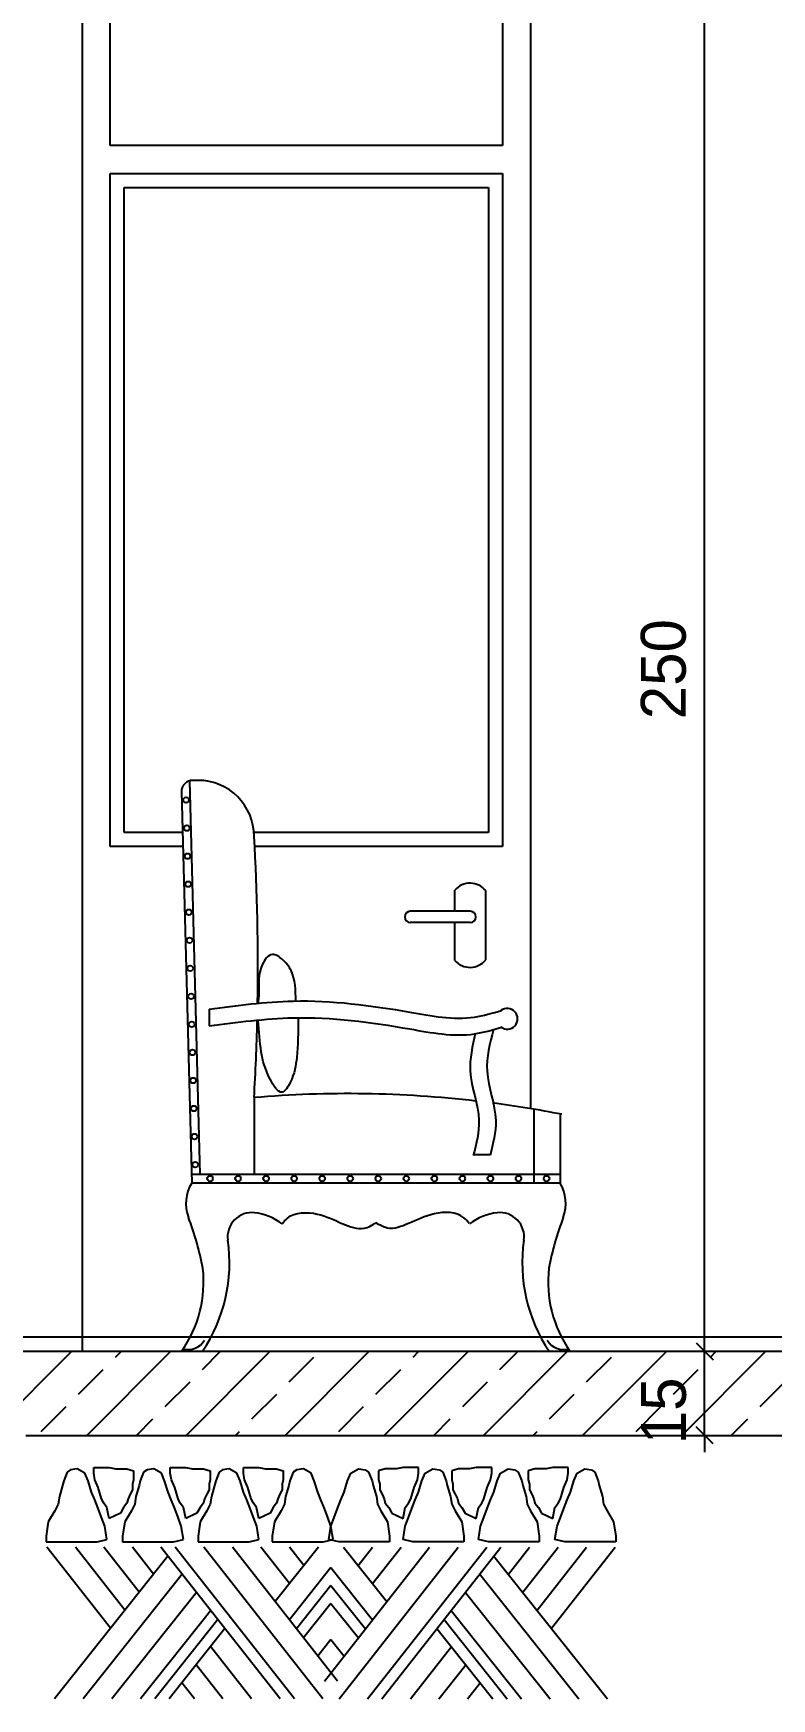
# Model space of a CAD drawing. Extents: x 182769.15 to 182771.38, y 101811.72 to 101812.21.
# Drawn here: x 182770.3557 to 182770.3821, y 101812.0299 to 101812.0893 of the extents above; entities that cross this region are included whole.
import ezdxf

# ---------------------------------------------------------------- set-up
doc = ezdxf.new("R2010")
doc.units = 0
doc.header["$MEASUREMENT"] = 0
doc.linetypes.add('DUZ', pattern=[500, 500])
doc.layers.get('0').update_dxf_attribs({"color": 1, "linetype": 'DUZ'})
for name, color, linetype in [('DUVAR', 7, 'Continuous'), ('ESYA', 1, 'Continuous'), ('KOLON', 3, 'Continuous'), ('OLCU', 3, 'Continuous'), ('SIVA', 1, 'Continuous'), ('TARAMA', 15, 'Continuous'), ('tefriş', 21, 'Continuous')]:
    doc.layers.add(name, color=color, linetype=linetype)
doc.styles.add('İÇ ÖLÇÜ', font='stylu.ttf', dxfattribs={"height": 8})

msp = doc.modelspace()

# ---------------------------------------------------------------- linework, layer by layer
at = {"color": 0, "linetype": 'ByBlock'}
for p, q in [((182770.3793814156, 101812.0425767551), (182770.3799814155, 101812.0419767551)), ((182770.3793814156, 101812.0425767551), (182770.3799814155, 101812.0419767551)), ((182770.3799814155, 101812.0389767551), (182770.3793814156, 101812.0395767551))]:
    msp.add_line(p, q, dxfattribs=at)
at = {"layer": 'DUVAR', "color": 1}
for p, q in [((182770.3574782387, 101812.0922767551), (182770.3574782387, 101812.0422767551)), ((182770.3734782387, 101812.0509262683), (182770.3734782387, 101812.0922767551)), ((182770.3589782387, 101812.0607767551), (182770.3589782387, 101812.0837767551)), ((182770.3589782387, 101812.0837767551), (182770.3719782387, 101812.0837767551)), ((182770.3719782387, 101812.0837767551), (182770.3719782387, 101812.0607767551)), ((182770.36106364, 101812.0607767551), (182770.3589782387, 101812.0607767551)), ((182770.3719782387, 101812.0607767551), (182770.3636102055, 101812.0607767551))]:
    msp.add_line(p, q, dxfattribs=at)
at = {"layer": 'DUVAR', "color": 3}
for p, q in [((182770.3584782387, 101812.0852767551), (182770.3584782387, 101812.0912767551)), ((182770.3724782387, 101812.0912767551), (182770.3724782387, 101812.0852767551)), ((182770.3724782387, 101812.0852767551), (182770.3584782387, 101812.0852767551)), ((182770.3584782387, 101812.0602767551), (182770.3584782387, 101812.0842767551)), ((182770.3584782387, 101812.0842767551), (182770.3724782387, 101812.0842767551)), ((182770.3724782387, 101812.0842767551), (182770.3724782387, 101812.0602767551)), ((182770.3610766781, 101812.0602767551), (182770.3584782387, 101812.0602767551)), ((182770.3724782387, 101812.0602767551), (182770.3636355353, 101812.0602767551))]:
    msp.add_line(p, q, dxfattribs=at)
at = {"layer": 'ESYA'}
for p, q in [((182770.3707752948, 101812.0579674923), (182770.3707752948, 101812.0587259697)), ((182770.3718752948, 101812.0562315812), (182770.3718752948, 101812.0587035763)), ((182770.3713252948, 101812.0579674923), (182770.3691852948, 101812.0579674923)), ((182770.3713252948, 101812.0575674923), (182770.3691852948, 101812.0575674923)), ((182770.3707752948, 101812.0562091878), (182770.3707752948, 101812.0575674923))]:
    msp.add_line(p, q, dxfattribs=at)
for centre, radius, start, end in [((182770.3713156833, 101812.0582426425), 0.0007249999999989463, 39.47718165319844, 138.1903321621762), ((182770.3691852948, 101812.0577674923), 0.0002000000000014552, 90, 270), ((182770.3713252948, 101812.0577674923), 0.0002000000000014552, 270, 90), ((182770.3713156833, 101812.056692515), 0.0007249999999989463, 221.8096678378238, 320.5228183468016)]:
    msp.add_arc(centre, radius, start, end, dxfattribs=at)
at = {"layer": 'KOLON'}
for p, q in [((182770.3504782387, 101812.0422767551), (182770.5724782387, 101812.0422767551)), ((182770.3554782387, 101812.0392767551), (182770.5274782387, 101812.0392767551))]:
    msp.add_line(p, q, dxfattribs=at)
at = {"layer": 'OLCU'}
for p, q in [((182770.3796814155, 101812.0418767551), (182770.3796814155, 101812.0926530835)), ((182770.3796814155, 101812.0422767551), (182770.3796814155, 101812.0428767551)), ((182770.3766814155, 101812.0422767551), (182770.3806814155, 101812.0422767551)), ((182770.3766814155, 101812.0422767551), (182770.3806814155, 101812.0422767551)), ((182770.3796814155, 101812.0392767551), (182770.3796814155, 101812.0422767551)), ((182770.3766814155, 101812.0392767551), (182770.3806814155, 101812.0392767551)), ((182770.3796814155, 101812.0392767551), (182770.3796814155, 101812.0386767551))]:
    msp.add_line(p, q, dxfattribs=at)
at = {"layer": 'SIVA'}
msp.add_line((182770.5719782387, 101812.0427767551), (182770.3549782387, 101812.0427767551), dxfattribs=at)
at = {"layer": 'TARAMA'}
for p, q in [((182770.3504782387, 101812.0356391378), (182770.357115856, 101812.0422767551)), ((182770.3576513899, 101812.0392767551), (182770.3606513899, 101812.0422767551)), ((182770.3586786253, 101812.0420717574), (182770.3588836229, 101812.0422767551)), ((182770.3611869238, 101812.0392767551), (182770.3641869238, 101812.0422767551)), ((182770.3617722175, 101812.0416298157), (182770.3624191569, 101812.0422767551)), ((182770.3647224577, 101812.0392767551), (182770.3677224577, 101812.0422767551)), ((182770.3648658096, 101812.041187874), (182770.3657496931, 101812.0420717574)), ((182770.3682579916, 101812.0392767551), (182770.3712579916, 101812.0422767551)), ((182770.369285227, 101812.0420717574), (182770.3694902247, 101812.0422767551)), ((182770.3717935255, 101812.0392767551), (182770.3747935255, 101812.0422767551)), ((182770.3723788192, 101812.0416298157), (182770.3730257586, 101812.0422767551)), ((182770.3753290594, 101812.0392767551), (182770.3783290594, 101812.0422767551)), ((182770.3754724113, 101812.041187874), (182770.3763562948, 101812.0420717574)), ((182770.3788645933, 101812.0392767551), (182770.3818645933, 101812.0422767551)), ((182770.3798918287, 101812.0420717574), (182770.3800968264, 101812.0422767551)), ((182770.3573528001, 101812.0407459322), (182770.3582366836, 101812.0416298157)), ((182770.3679594018, 101812.0407459322), (182770.3688432853, 101812.0416298157)), ((182770.3785660035, 101812.0407459322), (182770.379449887, 101812.0416298157)), ((182770.3604463922, 101812.0403039905), (182770.3613302757, 101812.041187874)), ((182770.3635399844, 101812.0398620487), (182770.3644238679, 101812.0407459322)), ((182770.371052994, 101812.0403039905), (182770.3719368774, 101812.041187874)), ((182770.3741465861, 101812.0398620487), (182770.3750304696, 101812.0407459322)), ((182770.3816595957, 101812.0403039905), (182770.3825434792, 101812.041187874)), ((182770.3560269749, 101812.039420107), (182770.3569108583, 101812.0403039905)), ((182770.3666335766, 101812.039420107), (182770.3675174601, 101812.0403039905)), ((182770.3772401783, 101812.039420107), (182770.3781240618, 101812.0403039905)), ((182770.3594191569, 101812.0392767551), (182770.3600044505, 101812.0398620487)), ((182770.3700257586, 101812.0392767551), (182770.3706110522, 101812.0398620487)), ((182770.3806323603, 101812.0392767551), (182770.381217654, 101812.0398620487)), ((182770.3629546908, 101812.0392767551), (182770.3630980427, 101812.039420107)), ((182770.3735612925, 101812.0392767551), (182770.3737046444, 101812.039420107))]:
    msp.add_line(p, q, dxfattribs=at)
for centre in [(182770.3611890262, 101812.0619331215), (182770.3612142813, 101812.0609331215), (182770.3612395364, 101812.0599331215), (182770.3612647915, 101812.0589331215), (182770.3612900466, 101812.0579331215), (182770.3613153016, 101812.0569331215), (182770.3613405567, 101812.0559331215), (182770.3613658118, 101812.0549331215), (182770.3613910669, 101812.0539331215), (182770.361416322, 101812.0529331215), (182770.3614415771, 101812.0519331215), (182770.3614668322, 101812.0509331215), (182770.3614920873, 101812.0499331215), (182770.3615173424, 101812.0489331215), (182770.3620432418, 101812.0484360385), (182770.3630432418, 101812.0484360385), (182770.3640432418, 101812.0484360385), (182770.3650432418, 101812.0484360385), (182770.3660432418, 101812.0484360385), (182770.3670432418, 101812.0484360385), (182770.3680432418, 101812.0484360385), (182770.3690432418, 101812.0484360385), (182770.3700432418, 101812.0484360385), (182770.3710432418, 101812.0484360385), (182770.3720432418, 101812.0484360385), (182770.3730432418, 101812.0484360385), (182770.3740432418, 101812.0484360385)]:
    msp.add_circle(centre, 0.0001, dxfattribs=at)
at = {"layer": 'tefriş'}
for p, q in [((182770.3613156584, 101812.0626207139), (182770.3616818726, 101812.0485767551)), ((182770.3616151538, 101812.0626361539), (182770.3614257203, 101812.0626361539)), ((182770.3610258562, 101812.062225727), (182770.3613895935, 101812.0482767551)), ((182770.3620151538, 101812.0544767551), (182770.3620151538, 101812.0538767551)), ((182770.3636151538, 101812.0513229542), (182770.3636151538, 101812.0485767551)), ((182770.3735875626, 101812.0509079444), (182770.3735875626, 101812.0482767551)), ((182770.3745239481, 101812.0507381003), (182770.3745239481, 101812.0482767551)), ((182770.3720228558, 101812.0492767551), (182770.3714228558, 101812.0492767551)), ((182770.3745239481, 101812.0485767551), (182770.3613895935, 101812.0485767551)), ((182770.3745239481, 101812.0482767551), (182770.3613895935, 101812.0482767551))]:
    msp.add_line(p, q, dxfattribs=at)
at = {"layer": 'tefriş', "color": 254, "linetype": 'Continuous'}
for p, q in [((182770.3568274518, 101812.0376528651), (182770.3567887118, 101812.0374938851)), ((182770.3569479518, 101812.0379708251), (182770.3568274518, 101812.0376528651)), ((182770.3570684718, 101812.0380487451), (182770.3569479518, 101812.0379708251)), ((182770.3573051718, 101812.0380892651), (182770.3570684718, 101812.0380487451)), ((182770.3575806318, 101812.0379303051), (182770.3573051718, 101812.0380892651)), ((182770.3576968318, 101812.0376528651), (182770.3575806318, 101812.0379303051)), ((182770.3578173518, 101812.0372569851), (182770.3576968318, 101812.0376528651)), ((182770.3578948118, 101812.0381266851), (182770.3582520518, 101812.0381266851)), ((182770.3578948118, 101812.0379303051), (182770.3578948118, 101812.0381266851)), ((182770.3579378518, 101812.0376933851), (182770.3578948118, 101812.0379303051)), ((182770.3580540718, 101812.0374159651), (182770.3579378518, 101812.0376933851)), ((182770.3582520518, 101812.0381266851), (182770.3584500318, 101812.0381266851)), ((182770.3584500318, 101812.0381266851), (182770.3586867518, 101812.0380892651)), ((182770.3586867518, 101812.0380892651), (182770.3590827118, 101812.0380892651)), ((182770.3590827118, 101812.0380892651), (182770.3593194318, 101812.0380082251)), ((182770.3593194318, 101812.0376933851), (182770.3592806918, 101812.0375344251)), ((182770.3593194318, 101812.0380082251), (182770.3593194318, 101812.0376933851)), ((182770.3595561318, 101812.0376528651), (182770.3595174118, 101812.0374938851)), ((182770.3596766518, 101812.0379708251), (182770.3595561318, 101812.0376528651)), ((182770.3597971518, 101812.0380487451), (182770.3596766518, 101812.0379708251)), ((182770.3600338718, 101812.0380892651), (182770.3597971518, 101812.0380487451)), ((182770.3603093318, 101812.0379303051), (182770.3600338718, 101812.0380892651)), ((182770.3604255318, 101812.0376528651), (182770.3603093318, 101812.0379303051)), ((182770.3605460518, 101812.0372569851), (182770.3604255318, 101812.0376528651)), ((182770.3606235118, 101812.0379303051), (182770.3606235118, 101812.0381266851)), ((182770.3606235118, 101812.0381266851), (182770.3609807518, 101812.0381266851)), ((182770.3606665518, 101812.0376933851), (182770.3606235118, 101812.0379303051)), ((182770.3607827518, 101812.0374159651), (182770.3606665518, 101812.0376933851)), ((182770.3609807518, 101812.0381266851), (182770.3611787318, 101812.0381266851)), ((182770.3611787318, 101812.0381266851), (182770.3614154318, 101812.0380892651)), ((182770.3614154318, 101812.0380892651), (182770.3618114118, 101812.0380892651)), ((182770.3618114118, 101812.0380892651), (182770.3620481118, 101812.0380082251)), ((182770.3620481118, 101812.0376933851), (182770.3620093918, 101812.0375344251)), ((182770.3620481118, 101812.0380082251), (182770.3620481118, 101812.0376933851)), ((182770.3622460918, 101812.0376528651), (182770.3622073718, 101812.0374938851)), ((182770.3623666118, 101812.0379708251), (182770.3622460918, 101812.0376528651)), ((182770.3624871118, 101812.0380487451), (182770.3623666118, 101812.0379708251)), ((182770.3627238318, 101812.0380892651), (182770.3624871118, 101812.0380487451)), ((182770.3629992918, 101812.0379303051), (182770.3627238318, 101812.0380892651)), ((182770.3631154918, 101812.0376528651), (182770.3629992918, 101812.0379303051)), ((182770.3632360118, 101812.0372569851), (182770.3631154918, 101812.0376528651)), ((182770.3632316918, 101812.0381266851), (182770.3635889318, 101812.0381266851)), ((182770.3632316918, 101812.0379303051), (182770.3632316918, 101812.0381266851)), ((182770.3632747318, 101812.0376933851), (182770.3632316918, 101812.0379303051)), ((182770.3633909518, 101812.0374159651), (182770.3632747318, 101812.0376933851)), ((182770.3635889318, 101812.0381266851), (182770.3637869118, 101812.0381266851)), ((182770.3637869118, 101812.0381266851), (182770.3640236318, 101812.0380892651)), ((182770.3640236318, 101812.0380892651), (182770.3644195918, 101812.0380892651)), ((182770.3644195918, 101812.0380892651), (182770.3646563118, 101812.0380082251)), ((182770.3646563118, 101812.0376933851), (182770.3646175718, 101812.0375344251)), ((182770.3646563118, 101812.0380082251), (182770.3646563118, 101812.0376933851)), ((182770.3648930118, 101812.0376528651), (182770.3648542918, 101812.0374938851)), ((182770.3650135318, 101812.0379708251), (182770.3648930118, 101812.0376528651)), ((182770.3651340518, 101812.0380487451), (182770.3650135318, 101812.0379708251)), ((182770.3653707518, 101812.0380892651), (182770.3651340518, 101812.0380487451)), ((182770.3656462118, 101812.0379303051), (182770.3653707518, 101812.0380892651)), ((182770.3657624118, 101812.0376528651), (182770.3656462118, 101812.0379303051)), ((182770.3658829318, 101812.0372569851), (182770.3657624118, 101812.0376528651)), ((182770.3668297918, 101812.0372569851), (182770.3669503118, 101812.0376528651)), ((182770.3669503118, 101812.0376528651), (182770.3670665118, 101812.0379303051)), ((182770.3670665118, 101812.0379303051), (182770.3673419518, 101812.0380892651)), ((182770.3673419518, 101812.0380892651), (182770.3675786718, 101812.0380487451)), ((182770.3675786718, 101812.0380487451), (182770.3676991918, 101812.0379708251)), ((182770.3676991918, 101812.0379708251), (182770.3678196918, 101812.0376528651)), ((182770.3678196918, 101812.0376528651), (182770.3678584318, 101812.0374938851)), ((182770.3682931318, 101812.0380892651), (182770.3680564118, 101812.0380082251)), ((182770.3680564118, 101812.0380082251), (182770.3680564118, 101812.0376933851)), ((182770.3680564118, 101812.0376933851), (182770.3680951518, 101812.0375344251)), ((182770.3686890918, 101812.0380892651), (182770.3682931318, 101812.0380892651)), ((182770.3689258118, 101812.0381266851), (182770.3686890918, 101812.0380892651)), ((182770.3691237918, 101812.0381266851), (182770.3689258118, 101812.0381266851)), ((182770.3694810118, 101812.0381266851), (182770.3691237918, 101812.0381266851)), ((182770.3693217718, 101812.0374159651), (182770.3694379718, 101812.0376933851)), ((182770.3694379718, 101812.0376933851), (182770.3694810118, 101812.0379303051)), ((182770.3694767118, 101812.0372569851), (182770.3695972318, 101812.0376528651)), ((182770.3694810118, 101812.0379303051), (182770.3694810118, 101812.0381266851)), ((182770.3695972318, 101812.0376528651), (182770.3697134318, 101812.0379303051)), ((182770.3697134318, 101812.0379303051), (182770.3699888918, 101812.0380892651)), ((182770.3699888918, 101812.0380892651), (182770.3702255918, 101812.0380487451)), ((182770.3702255918, 101812.0380487451), (182770.3703461118, 101812.0379708251)), ((182770.3703461118, 101812.0379708251), (182770.3704666118, 101812.0376528651)), ((182770.3704666118, 101812.0376528651), (182770.3705053518, 101812.0374938851)), ((182770.3709013118, 101812.0380892651), (182770.3706645918, 101812.0380082251)), ((182770.3706645918, 101812.0380082251), (182770.3706645918, 101812.0376933851)), ((182770.3706645918, 101812.0376933851), (182770.3707033318, 101812.0375344251)), ((182770.3712972718, 101812.0380892651), (182770.3709013118, 101812.0380892651)), ((182770.3715339918, 101812.0381266851), (182770.3712972718, 101812.0380892651)), ((182770.3717319718, 101812.0381266851), (182770.3715339918, 101812.0381266851)), ((182770.3720892118, 101812.0381266851), (182770.3717319718, 101812.0381266851)), ((182770.3719299518, 101812.0374159651), (182770.3720461718, 101812.0376933851)), ((182770.3720461718, 101812.0376933851), (182770.3720892118, 101812.0379303051)), ((182770.3720892118, 101812.0379303051), (182770.3720892118, 101812.0381266851)), ((182770.3721666718, 101812.0372569851), (182770.3722871918, 101812.0376528651)), ((182770.3722871918, 101812.0376528651), (182770.3724033918, 101812.0379303051)), ((182770.3724033918, 101812.0379303051), (182770.3726788518, 101812.0380892651)), ((182770.3726788518, 101812.0380892651), (182770.3729155518, 101812.0380487451)), ((182770.3729155518, 101812.0380487451), (182770.3730360718, 101812.0379708251)), ((182770.3730360718, 101812.0379708251), (182770.3731565718, 101812.0376528651)), ((182770.3731565718, 101812.0376528651), (182770.3731953118, 101812.0374938851)), ((182770.3736300118, 101812.0380892651), (182770.3733932918, 101812.0380082251)), ((182770.3733932918, 101812.0380082251), (182770.3733932918, 101812.0376933851)), ((182770.3733932918, 101812.0376933851), (182770.3734320318, 101812.0375344251)), ((182770.3740259718, 101812.0380892651), (182770.3736300118, 101812.0380892651)), ((182770.3742626918, 101812.0381266851), (182770.3740259718, 101812.0380892651)), ((182770.3744606718, 101812.0381266851), (182770.3742626918, 101812.0381266851)), ((182770.3748178918, 101812.0381266851), (182770.3744606718, 101812.0381266851)), ((182770.3746586518, 101812.0374159651), (182770.3747748518, 101812.0376933851)), ((182770.3747748518, 101812.0376933851), (182770.3748178918, 101812.0379303051)), ((182770.3748178918, 101812.0379303051), (182770.3748178918, 101812.0381266851)), ((182770.3748953718, 101812.0372569851), (182770.3750158718, 101812.0376528651)), ((182770.3750158718, 101812.0376528651), (182770.3751320918, 101812.0379303051)), ((182770.3751320918, 101812.0379303051), (182770.3754075318, 101812.0380892651)), ((182770.3754075318, 101812.0380892651), (182770.3756442518, 101812.0380487451)), ((182770.3756442518, 101812.0380487451), (182770.3757647718, 101812.0379708251)), ((182770.3757647718, 101812.0379708251), (182770.3758852718, 101812.0376528651)), ((182770.3758852718, 101812.0376528651), (182770.3759240118, 101812.0374938851)), ((182770.3566724918, 101812.0371011251), (182770.3566337718, 101812.0368237051)), ((182770.3567887118, 101812.0374938851), (182770.3566724918, 101812.0371011251)), ((182770.3579335518, 101812.0369826851), (182770.3578173518, 101812.0372569851)), ((182770.3581745718, 101812.0370200851), (182770.3580540718, 101812.0374159651)), ((182770.3591989118, 101812.0371790651), (182770.3591214318, 101812.0370200851)), ((182770.3592806918, 101812.0373380451), (182770.3591989118, 101812.0371790651)), ((182770.3592806918, 101812.0375344251), (182770.3592806918, 101812.0373380451)), ((182770.3594011918, 101812.0371011251), (182770.3593624718, 101812.0368237051)), ((182770.3595174118, 101812.0374938851), (182770.3594011918, 101812.0371011251)), ((182770.3606622518, 101812.0369826851), (182770.3605460518, 101812.0372569851)), ((182770.3609032718, 101812.0370200851), (182770.3607827518, 101812.0374159651)), ((182770.3619276118, 101812.0371790651), (182770.3618501318, 101812.0370200851)), ((182770.3620093918, 101812.0373380451), (182770.3619276118, 101812.0371790651)), ((182770.3620093918, 101812.0375344251), (182770.3620093918, 101812.0373380451)), ((182770.3620911518, 101812.0371011251), (182770.3620524318, 101812.0368237051)), ((182770.3622073718, 101812.0374938851), (182770.3620911518, 101812.0371011251)), ((182770.3633522118, 101812.0369826851), (182770.3632360118, 101812.0372569851)), ((182770.3635114518, 101812.0370200851), (182770.3633909518, 101812.0374159651)), ((182770.3645357918, 101812.0371790651), (182770.3644583318, 101812.0370200851)), ((182770.3646175718, 101812.0373380451), (182770.3645357918, 101812.0371790651)), ((182770.3646175718, 101812.0375344251), (182770.3646175718, 101812.0373380451)), ((182770.3647380718, 101812.0371011251), (182770.3646993518, 101812.0368237051)), ((182770.3648542918, 101812.0374938851), (182770.3647380718, 101812.0371011251)), ((182770.3659991318, 101812.0369826851), (182770.3658829318, 101812.0372569851)), ((182770.3667135918, 101812.0369826851), (182770.3668297918, 101812.0372569851)), ((182770.3678584318, 101812.0374938851), (182770.3679746318, 101812.0371011251)), ((182770.3679746318, 101812.0371011251), (182770.3680133718, 101812.0368237051)), ((182770.3680951518, 101812.0375344251), (182770.3680951518, 101812.0373380451)), ((182770.3680951518, 101812.0373380451), (182770.3681769318, 101812.0371790651)), ((182770.3681769318, 101812.0371790651), (182770.3682543918, 101812.0370200851)), ((182770.3692012718, 101812.0370200851), (182770.3693217718, 101812.0374159651)), ((182770.3693605118, 101812.0369826851), (182770.3694767118, 101812.0372569851)), ((182770.3705053518, 101812.0374938851), (182770.3706215718, 101812.0371011251)), ((182770.3706215718, 101812.0371011251), (182770.3706602918, 101812.0368237051)), ((182770.3707033318, 101812.0375344251), (182770.3707033318, 101812.0373380451)), ((182770.3707033318, 101812.0373380451), (182770.3707851118, 101812.0371790651)), ((182770.3707851118, 101812.0371790651), (182770.3708625918, 101812.0370200851)), ((182770.3718094518, 101812.0370200851), (182770.3719299518, 101812.0374159651)), ((182770.3720504718, 101812.0369826851), (182770.3721666718, 101812.0372569851)), ((182770.3731953118, 101812.0374938851), (182770.3733115318, 101812.0371011251)), ((182770.3733115318, 101812.0371011251), (182770.3733502518, 101812.0368237051)), ((182770.3734320318, 101812.0375344251), (182770.3734320318, 101812.0373380451)), ((182770.3734320318, 101812.0373380451), (182770.3735138118, 101812.0371790651)), ((182770.3735138118, 101812.0371790651), (182770.3735912718, 101812.0370200851)), ((182770.3745381518, 101812.0370200851), (182770.3746586518, 101812.0374159651)), ((182770.3747791718, 101812.0369826851), (182770.3748953718, 101812.0372569851)), ((182770.3759240118, 101812.0374938851), (182770.3760402118, 101812.0371011251)), ((182770.3760402118, 101812.0371011251), (182770.3760789518, 101812.0368237051)), ((182770.3565132518, 101812.0365868051), (182770.3562765318, 101812.0361909251)), ((182770.3566337718, 101812.0368237051), (182770.3565132518, 101812.0365868051)), ((182770.3580540718, 101812.0366647251), (182770.3579335518, 101812.0369826851)), ((182770.3581745718, 101812.0363499051), (182770.3580540718, 101812.0366647251)), ((182770.3582520518, 101812.0368642251), (182770.3581745718, 101812.0370200851)), ((182770.3583682518, 101812.0367052451), (182770.3582520518, 101812.0368642251)), ((182770.3584500318, 101812.0363093651), (182770.3583682518, 101812.0367052451)), ((182770.3588459918, 101812.0365088651), (182770.3584500318, 101812.0363093651)), ((182770.3589621918, 101812.0367052451), (182770.3588459918, 101812.0365088651)), ((182770.3590827118, 101812.0368642251), (182770.3589621918, 101812.0367052451)), ((182770.3592419518, 101812.0365868051), (182770.3590052318, 101812.0361909251)), ((182770.3591214318, 101812.0370200851), (182770.3590827118, 101812.0368642251)), ((182770.3593624718, 101812.0368237051), (182770.3592419518, 101812.0365868051)), ((182770.3607827518, 101812.0366647251), (182770.3606622518, 101812.0369826851)), ((182770.3609032718, 101812.0363499051), (182770.3607827518, 101812.0366647251)), ((182770.3609807518, 101812.0368642251), (182770.3609032718, 101812.0370200851)), ((182770.3610969518, 101812.0367052451), (182770.3609807518, 101812.0368642251)), ((182770.3611787318, 101812.0363093651), (182770.3610969518, 101812.0367052451)), ((182770.3615746918, 101812.0365088651), (182770.3611787318, 101812.0363093651)), ((182770.3616908918, 101812.0367052451), (182770.3615746918, 101812.0365088651)), ((182770.3618114118, 101812.0368642251), (182770.3616908918, 101812.0367052451)), ((182770.3619319118, 101812.0365868051), (182770.3616951918, 101812.0361909251)), ((182770.3618501318, 101812.0370200851), (182770.3618114118, 101812.0368642251)), ((182770.3620524318, 101812.0368237051), (182770.3619319118, 101812.0365868051)), ((182770.3634727318, 101812.0366647251), (182770.3633522118, 101812.0369826851)), ((182770.3635932318, 101812.0363499051), (182770.3634727318, 101812.0366647251)), ((182770.3635889318, 101812.0368642251), (182770.3635114518, 101812.0370200851)), ((182770.3637051318, 101812.0367052451), (182770.3635889318, 101812.0368642251)), ((182770.3637869118, 101812.0363093651), (182770.3637051318, 101812.0367052451)), ((182770.3641828718, 101812.0365088651), (182770.3637869118, 101812.0363093651)), ((182770.3642990718, 101812.0367052451), (182770.3641828718, 101812.0365088651)), ((182770.3644195918, 101812.0368642251), (182770.3642990718, 101812.0367052451)), ((182770.3645788318, 101812.0365868051), (182770.3643421118, 101812.0361909251)), ((182770.3644583318, 101812.0370200851), (182770.3644195918, 101812.0368642251)), ((182770.3646993518, 101812.0368237051), (182770.3645788318, 101812.0365868051)), ((182770.3661196518, 101812.0366647251), (182770.3659991318, 101812.0369826851)), ((182770.3662401518, 101812.0363499051), (182770.3661196518, 101812.0366647251)), ((182770.3664725718, 101812.0363499051), (182770.3665930718, 101812.0366647251)), ((182770.3665930718, 101812.0366647251), (182770.3667135918, 101812.0369826851)), ((182770.3680133718, 101812.0368237051), (182770.3681338918, 101812.0365868051)), ((182770.3681338918, 101812.0365868051), (182770.3683706118, 101812.0361909251)), ((182770.3682543918, 101812.0370200851), (182770.3682931318, 101812.0368642251)), ((182770.3682931318, 101812.0368642251), (182770.3684136518, 101812.0367052451)), ((182770.3684136518, 101812.0367052451), (182770.3685298518, 101812.0365088651)), ((182770.3685298518, 101812.0365088651), (182770.3689258118, 101812.0363093651)), ((182770.3689258118, 101812.0363093651), (182770.3690075918, 101812.0367052451)), ((182770.3690075918, 101812.0367052451), (182770.3691237918, 101812.0368642251)), ((182770.3691194918, 101812.0363499051), (182770.3692399918, 101812.0366647251)), ((182770.3691237918, 101812.0368642251), (182770.3692012718, 101812.0370200851)), ((182770.3692399918, 101812.0366647251), (182770.3693605118, 101812.0369826851)), ((182770.3706602918, 101812.0368237051), (182770.3707808118, 101812.0365868051)), ((182770.3707808118, 101812.0365868051), (182770.3710175318, 101812.0361909251)), ((182770.3708625918, 101812.0370200851), (182770.3709013118, 101812.0368642251)), ((182770.3709013118, 101812.0368642251), (182770.3710218318, 101812.0367052451)), ((182770.3710218318, 101812.0367052451), (182770.3711380318, 101812.0365088651)), ((182770.3711380318, 101812.0365088651), (182770.3715339918, 101812.0363093651)), ((182770.3715339918, 101812.0363093651), (182770.3716157718, 101812.0367052451)), ((182770.3716157718, 101812.0367052451), (182770.3717319718, 101812.0368642251)), ((182770.3717319718, 101812.0368642251), (182770.3718094518, 101812.0370200851)), ((182770.3718094518, 101812.0363499051), (182770.3719299518, 101812.0366647251)), ((182770.3719299518, 101812.0366647251), (182770.3720504718, 101812.0369826851)), ((182770.3733502518, 101812.0368237051), (182770.3734707718, 101812.0365868051)), ((182770.3734707718, 101812.0365868051), (182770.3737074918, 101812.0361909251)), ((182770.3735912718, 101812.0370200851), (182770.3736300118, 101812.0368642251)), ((182770.3736300118, 101812.0368642251), (182770.3737505318, 101812.0367052451)), ((182770.3737505318, 101812.0367052451), (182770.3738667318, 101812.0365088651)), ((182770.3738667318, 101812.0365088651), (182770.3742626918, 101812.0363093651)), ((182770.3742626918, 101812.0363093651), (182770.3743444718, 101812.0367052451)), ((182770.3743444718, 101812.0367052451), (182770.3744606718, 101812.0368642251)), ((182770.3744606718, 101812.0368642251), (182770.3745381518, 101812.0370200851)), ((182770.3745381518, 101812.0363499051), (182770.3746586518, 101812.0366647251)), ((182770.3746586518, 101812.0366647251), (182770.3747791718, 101812.0369826851)), ((182770.3760789518, 101812.0368237051), (182770.3761994718, 101812.0365868051)), ((182770.3761994718, 101812.0365868051), (182770.3764361718, 101812.0361909251)), ((182770.3562765318, 101812.0361909251), (182770.3561990718, 101812.0356797051)), ((182770.3582907718, 101812.0360350651), (182770.3581745718, 101812.0363499051)), ((182770.3583682518, 101812.0355612451), (182770.3582907718, 101812.0360350651)), ((182770.3590052318, 101812.0361909251), (182770.3589277718, 101812.0356797051)), ((182770.3610194718, 101812.0360350651), (182770.3609032718, 101812.0363499051)), ((182770.3610969518, 101812.0355612451), (182770.3610194718, 101812.0360350651)), ((182770.3616951918, 101812.0361909251), (182770.3616177318, 101812.0356797051)), ((182770.3637094318, 101812.0360350651), (182770.3635932318, 101812.0363499051)), ((182770.3637869118, 101812.0355612451), (182770.3637094318, 101812.0360350651)), ((182770.3643421118, 101812.0361909251), (182770.3642646518, 101812.0356797051)), ((182770.3663563518, 101812.0360350651), (182770.3662401518, 101812.0363499051)), ((182770.3662788918, 101812.0355612451), (182770.3663563518, 101812.0360350651)), ((182770.3663563518, 101812.0360350651), (182770.3664725718, 101812.0363499051)), ((182770.3664338318, 101812.0355612451), (182770.3663563518, 101812.0360350651)), ((182770.3683706118, 101812.0361909251), (182770.3684480718, 101812.0356797051)), ((182770.3689258118, 101812.0355612451), (182770.3690032718, 101812.0360350651)), ((182770.3690032718, 101812.0360350651), (182770.3691194918, 101812.0363499051)), ((182770.3710175318, 101812.0361909251), (182770.3710949918, 101812.0356797051)), ((182770.3716157718, 101812.0355612451), (182770.3716932518, 101812.0360350651)), ((182770.3716932518, 101812.0360350651), (182770.3718094518, 101812.0363499051)), ((182770.3737074918, 101812.0361909251), (182770.3737849518, 101812.0356797051)), ((182770.3743444718, 101812.0355612451), (182770.3744219318, 101812.0360350651)), ((182770.3744219318, 101812.0360350651), (182770.3745381518, 101812.0363499051)), ((182770.3764361718, 101812.0361909251), (182770.3765136518, 101812.0356797051)), ((182770.3561990718, 101812.0356797051), (182770.3561990718, 101812.0354802051)), ((182770.3561990718, 101812.0354802051), (182770.3567499718, 101812.0354802051)), ((182770.3584960118, 101812.0323975851), (182770.3562238318, 101812.0352871251)), ((182770.3567499718, 101812.0354802051), (182770.3571459318, 101812.0354802051)), ((182770.3571459318, 101812.0354802051), (182770.3574213918, 101812.0354802051)), ((182770.3590079118, 101812.0330408251), (182770.3572415518, 101812.0352871251)), ((182770.3574213918, 101812.0354802051), (182770.3580153318, 101812.0354802051)), ((182770.3580153318, 101812.0354802051), (182770.3583682518, 101812.0355612451)), ((182770.3595198118, 101812.0336840851), (182770.3582592718, 101812.0352871251)), ((182770.3589277718, 101812.0356797051), (182770.3589277718, 101812.0354802051)), ((182770.3589277718, 101812.0354802051), (182770.3594786718, 101812.0354802051)), ((182770.3600316918, 101812.0343273251), (182770.3592769718, 101812.0352871251)), ((182770.3594786718, 101812.0354802051), (182770.3598746318, 101812.0354802051)), ((182770.3598746318, 101812.0354802051), (182770.3601500918, 101812.0354802051)), ((182770.3601500918, 101812.0354802051), (182770.3607440318, 101812.0354802051)), ((182770.3645409318, 101812.0298871251), (182770.3602946918, 101812.0352871251)), ((182770.3607440318, 101812.0354802051), (182770.3610969518, 101812.0355612451)), ((182770.3650497918, 101812.0298871251), (182770.3608035318, 101812.0352871251)), ((182770.3616177318, 101812.0356797051), (182770.3616177318, 101812.0354802051)), ((182770.3616177318, 101812.0354802051), (182770.3621686318, 101812.0354802051)), ((182770.3660674918, 101812.0298871251), (182770.3618212518, 101812.0352871251)), ((182770.3621686318, 101812.0354802051), (182770.3625645918, 101812.0354802051)), ((182770.3625645918, 101812.0354802051), (182770.3628400518, 101812.0354802051)), ((182770.3665917718, 101812.0305146251), (182770.3628389518, 101812.0352871251)), ((182770.3628400518, 101812.0354802051), (182770.3634339918, 101812.0354802051)), ((182770.3634339918, 101812.0354802051), (182770.3637869118, 101812.0355612451)), ((182770.3648759518, 101812.0339908851), (182770.3638566718, 101812.0352871251)), ((182770.3642646518, 101812.0356797051), (182770.3642646518, 101812.0354802051)), ((182770.3642646518, 101812.0354802051), (182770.3648155518, 101812.0354802051)), ((182770.3659074918, 101812.0352871251), (182770.3643640718, 101812.0333476451)), ((182770.3648155518, 101812.0354802051), (182770.3652115118, 101812.0354802051)), ((182770.3653878518, 101812.0346341451), (182770.3648743718, 101812.0352871251)), ((182770.3652115118, 101812.0354802051), (182770.3654869718, 101812.0354802051)), ((182770.3654869718, 101812.0354802051), (182770.3660809118, 101812.0354802051)), ((182770.3660809118, 101812.0354802051), (182770.3664338318, 101812.0355612451)), ((182770.3661209318, 101812.0305146251), (182770.3698737518, 101812.0352871251)), ((182770.3666318118, 101812.0354802051), (182770.3662788918, 101812.0355612451)), ((182770.3672257518, 101812.0354802051), (182770.3666318118, 101812.0354802051)), ((182770.3666452118, 101812.0298871251), (182770.3708914718, 101812.0352871251)), ((182770.3668052318, 101812.0352871251), (182770.3683486518, 101812.0333476451)), ((182770.3675012118, 101812.0354802051), (182770.3672257518, 101812.0354802051)), ((182770.3673248718, 101812.0346341451), (182770.3678383318, 101812.0352871251)), ((182770.3678971718, 101812.0354802051), (182770.3675012118, 101812.0354802051)), ((182770.3676629318, 101812.0298871251), (182770.3719091918, 101812.0352871251)), ((182770.3678367718, 101812.0339908851), (182770.3688560518, 101812.0352871251)), ((182770.3684480718, 101812.0354802051), (182770.3678971718, 101812.0354802051)), ((182770.3681717918, 101812.0298871251), (182770.3724180318, 101812.0352871251)), ((182770.3684480718, 101812.0356797051), (182770.3684480718, 101812.0354802051)), ((182770.3692787318, 101812.0354802051), (182770.3689258118, 101812.0355612451)), ((182770.3698726718, 101812.0354802051), (182770.3692787318, 101812.0354802051)), ((182770.3701481318, 101812.0354802051), (182770.3698726718, 101812.0354802051)), ((182770.3705440918, 101812.0354802051), (182770.3701481318, 101812.0354802051)), ((182770.3710949918, 101812.0354802051), (182770.3705440918, 101812.0354802051)), ((182770.3710949918, 101812.0356797051), (182770.3710949918, 101812.0354802051)), ((182770.3719686918, 101812.0354802051), (182770.3716157718, 101812.0355612451)), ((182770.3725626318, 101812.0354802051), (182770.3719686918, 101812.0354802051)), ((182770.3728380918, 101812.0354802051), (182770.3725626318, 101812.0354802051)), ((182770.3726810118, 101812.0343273251), (182770.3734357518, 101812.0352871251)), ((182770.3732340518, 101812.0354802051), (182770.3728380918, 101812.0354802051)), ((182770.3731929118, 101812.0336840851), (182770.3744534518, 101812.0352871251)), ((182770.3737849518, 101812.0354802051), (182770.3732340518, 101812.0354802051)), ((182770.3737048118, 101812.0330408251), (182770.3754711718, 101812.0352871251)), ((182770.3737849518, 101812.0356797051), (182770.3737849518, 101812.0354802051)), ((182770.3742167118, 101812.0323975851), (182770.3764888718, 101812.0352871251)), ((182770.3746973918, 101812.0354802051), (182770.3743444718, 101812.0355612451)), ((182770.3752913318, 101812.0354802051), (182770.3746973918, 101812.0354802051)), ((182770.3755667918, 101812.0354802051), (182770.3752913318, 101812.0354802051)), ((182770.3759627518, 101812.0354802051), (182770.3755667918, 101812.0354802051)), ((182770.3765136518, 101812.0354802051), (182770.3759627518, 101812.0354802051)), ((182770.3765136518, 101812.0356797051), (182770.3765136518, 101812.0354802051)), ((182770.3605435918, 101812.0349705851), (182770.3564982318, 101812.0298871251)), ((182770.3721691318, 101812.0349705851), (182770.3762144918, 101812.0298871251)), ((182770.3610517318, 101812.0343243651), (182770.3575206318, 101812.0298871251)), ((182770.3663563518, 101812.0345664251), (182770.3648722118, 101812.0327014251)), ((182770.3663563518, 101812.0345664251), (182770.3678405118, 101812.0327014251)), ((182770.3716609718, 101812.0343243651), (182770.3751920918, 101812.0298871251)), ((182770.3615598918, 101812.0336781451), (182770.3585430318, 101812.0298871251)), ((182770.3663563518, 101812.0339240451), (182770.3651262918, 101812.0323783051)), ((182770.3663563518, 101812.0339240451), (182770.3675864318, 101812.0323783051)), ((182770.3711528318, 101812.0336781451), (182770.3741696918, 101812.0298871251)), ((182770.3620680318, 101812.0330319451), (182770.3595654318, 101812.0298871251)), ((182770.3663563518, 101812.0332816651), (182770.3653803518, 101812.0320552051)), ((182770.3663563518, 101812.0332816651), (182770.3673323718, 101812.0320552051)), ((182770.3706446918, 101812.0330319451), (182770.3731472918, 101812.0298871251)), ((182770.3623221118, 101812.0327088251), (182770.3600766318, 101812.0298871251)), ((182770.3625761718, 101812.0323857251), (182770.3605878318, 101812.0298871251)), ((182770.3701365318, 101812.0323857251), (182770.3721248918, 101812.0298871251)), ((182770.3703906118, 101812.0327088251), (182770.3726360918, 101812.0298871251)), ((182770.3635232318, 101812.0298871251), (182770.3620642918, 101812.0317424651)), ((182770.3663563518, 101812.0319969051), (182770.3658885118, 101812.0314089851)), ((182770.3663563518, 101812.0319969051), (182770.3668242118, 101812.0314089851)), ((182770.3691894918, 101812.0298871251), (182770.3706484318, 101812.0317424651)), ((182770.3625055118, 101812.0298871251), (182770.3615523918, 101812.0310992251)), ((182770.3702072118, 101812.0298871251), (182770.3711603318, 101812.0310992251)), ((182770.3614878118, 101812.0298871251), (182770.3610404918, 101812.0304559651)), ((182770.3712249118, 101812.0298871251), (182770.3716722118, 101812.0304559651))]:
    msp.add_line(p, q, dxfattribs=at)
at = {"layer": 'tefriş'}
for centre, radius, start, end in [((182770.3614257203, 101812.0622361539), 0.0004, 90, 181.4937229042181), ((182770.3616151538, 101812.0606361539), 0.002, 0, 90), ((182770.2846816157, 101812.0559795541), 0.07907077438402403, 359.0768423551954, 3.376189313087607), ((182770.3726428064, 101812.0541342272), 0.0003695600320914476, 231.974668994557, 128.025331005443), ((182770.2846816157, 101812.0559795541), 0.0790707743840241, 356.6238106869123, 358.6100594770838), ((182770.3669615095, 101812.011710984), 0.03975306627680755, 83.40573310673463, 94.82879334151485), ((182770.3669615095, 101812.011710984), 0.03975306627680753, 78.94607231002063, 82.55573644893957), ((182770.3625727238, 101812.0475464666), 0.001390366387535292, 148.3149967022803, 200.8110073474973), ((182770.3733408177, 101812.0475464666), 0.001390366387535307, 339.1889926525027, 31.68500329771971), ((182770.3635319058, 101812.0463592613), 0.0008628807963745174, 83.26585789983103, 188.3480029643555), ((182770.3633963656, 101812.0452113665), 0.002018749976095225, 52.85717807207894, 83.26585789983103), ((182770.3725171759, 101812.0452113665), 0.00201874997609528, 96.73414210016897, 127.1428219279211), ((182770.3723816357, 101812.0463592613), 0.0008628807963744953, 351.6519970356445, 96.73414210016897), ((182770.3509927337, 101812.043145095), 0.01099786361855313, 10.97108035917961, 20.81100734749733), ((182770.3849208078, 101812.043145095), 0.01099786361855304, 159.1889926525027, 169.0289196408204), ((182770.3571343709, 101812.0454204873), 0.005603165065242056, 325.8706101474556, 8.348002964355523), ((182770.3787791706, 101812.0454204873), 0.00560316506524215, 171.6519970356445, 214.1293898525444), ((182770.3574482246, 101812.0447660533), 0.00436696074297858, 325.2476912283044, 6.20599689144063), ((182770.3784653169, 101812.0447660533), 0.004366960742978571, 173.7940031085594, 214.7523087716956), ((182770.3612467654, 101812.0430354752), 0.0007026389568197785, 255.3908107571382, 328.7449896007021), ((182770.3746667761, 101812.0430354752), 0.0007026389568198174, 211.2550103992979, 284.6091892428619)]:
    msp.add_arc(centre, radius, start, end, dxfattribs=at)
for points in [[(182770.3651050219, 101812.0547617788), (182770.3649328874, 101812.0558519639), (182770.3646173075, 101812.0562536111), (182770.3642730385, 101812.0564257456), (182770.3639000805, 101812.0560527875), (182770.3637853242, 101812.0550486696), (182770.3637566351, 101812.0546757115)], [(182770.3620151538, 101812.0544767551), (182770.3650085686, 101812.0547670915), (182770.3691631426, 101812.0543715618), (182770.3714733116, 101812.0541954721), (182770.3724342437, 101812.0544340669)], [(182770.3620151538, 101812.0538767551), (182770.3650085686, 101812.0541670915), (182770.3691631426, 101812.0537715618), (182770.3714733116, 101812.0535954721), (182770.3724342437, 101812.0538340669)], [(182770.3651910892, 101812.054130619), (182770.365133711, 101812.052753543), (182770.3649041984, 101812.0518641815), (182770.3646173075, 101812.0515199125), (182770.3641869713, 101812.0519789378), (182770.3638713914, 101812.0529543666), (182770.3637566351, 101812.0540732408)], [(182770.3721511549, 101812.0537526954), (182770.3719231945, 101812.0522642484), (182770.3722316115, 101812.0505076127), (182770.37203047, 101812.0492605355)], [(182770.3714976671, 101812.0536100658), (182770.3713231945, 101812.0522642484), (182770.3716316115, 101812.0505076127), (182770.37143047, 101812.0492605355)], [(182770.3646135602, 101812.0468203647), (182770.3648041272, 101812.0470277986), (182770.3658677165, 101812.0471696105), (182770.3667806306, 101812.046823944), (182770.3675428696, 101812.0466644056), (182770.3679618889, 101812.0468624526)], [(182770.3712891365, 101812.0468280378), (182770.3710985696, 101812.0470354717), (182770.3700349802, 101812.0471772836), (182770.3691220661, 101812.0468316171), (182770.3683598271, 101812.0466720787), (182770.3679559354, 101812.0468594758)]]:
    msp.add_spline(points, degree=3, dxfattribs=at)

# ---------------------------------------------------------------- texts
at = {"layer": 'OLCU', "color": 11, "style": 'İÇ ÖLÇÜ'}
for s, p in [('250', (182770.3790064521, 101812.0648163102)), ('15', (182770.3790123087, 101812.0389606497))]:
    msp.add_text(s, height=0.0016, rotation=90, dxfattribs=at).set_placement(p)

doc.saveas('drawing.dxf')
